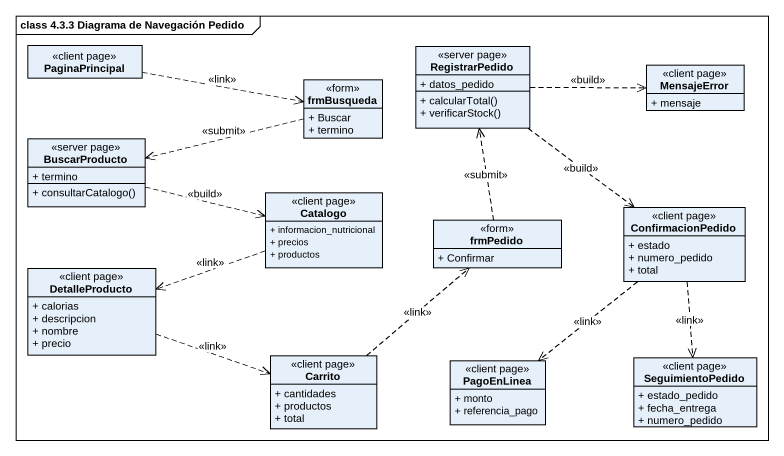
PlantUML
@startuml
mainframe class 4.3.3 Diagrama de Navegación Pedido
hide circle
hide empty members
skinparam classAttributeIconSize 0
class PaginaPrincipal <<client page>>
class RegistrarPedido <<server page>> {
  + datos_pedido
  + calcularTotal()
  + verificarStock()
}
class frmBusqueda <<form>> {
  + Buscar
  + termino
}
class MensajeError <<client page>> {
  + mensaje
}
class BuscarProducto <<server page>> {
  + termino
  + consultarCatalogo()
}
class Catalogo <<client page>> {
  + informacion_nutricional
  + precios
  + productos
}
class frmPedido <<form>> {
  + Confirmar
}
class ConfirmacionPedido <<client page>> {
  + estado
  + numero_pedido
  + total
}
class DetalleProducto <<client page>> {
  + calorias
  + descripcion
  + nombre
  + precio
}
class Carrito <<client page>> {
  + cantidades
  + productos
  + total
}
class PagoEnLinea <<client page>> {
  + monto
  + referencia_pago
}
class SeguimientoPedido <<client page>> {
  + estado_pedido
  + fecha_entrega
  + numero_pedido
}
PaginaPrincipal .right.> frmBusqueda : <<link>>
RegistrarPedido .right.> MensajeError : <<build>>
RegistrarPedido ..> ConfirmacionPedido : <<build>>
frmBusqueda .left.> BuscarProducto : <<submit>>
BuscarProducto .right.> Catalogo : <<build>>
Catalogo .left.> DetalleProducto : <<link>>
frmPedido .up.> RegistrarPedido : <<submit>>
ConfirmacionPedido ..> PagoEnLinea : <<link>>
ConfirmacionPedido ..> SeguimientoPedido : <<link>>
DetalleProducto .right.> Carrito : <<link>>
Carrito .up.> frmPedido : <<link>>
@enduml
